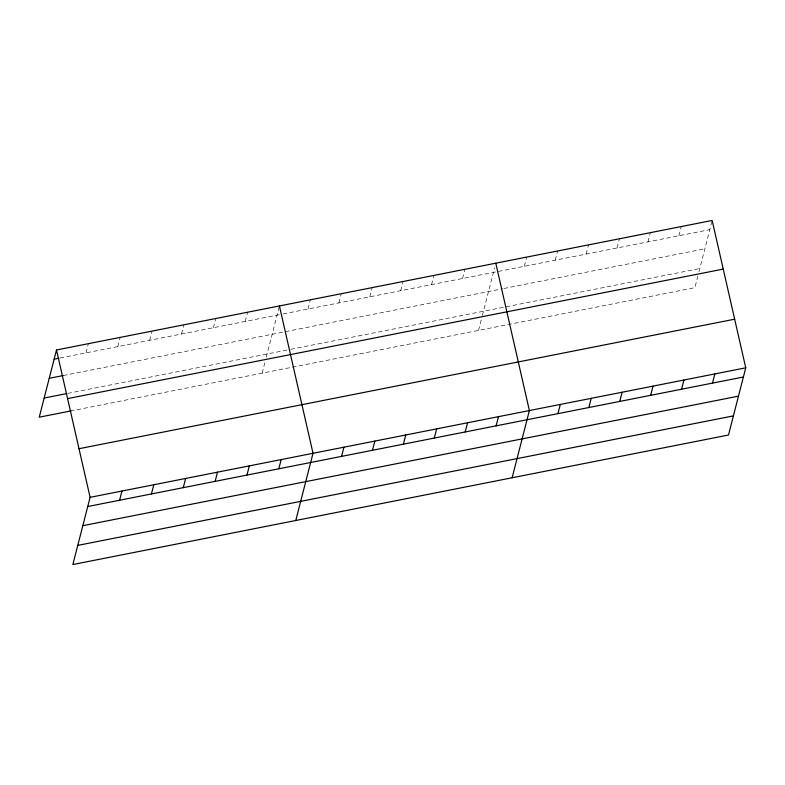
<?xml version="1.0" encoding="UTF-8"?>
<svg xmlns="http://www.w3.org/2000/svg" width="785" height="785" viewBox="0 0 785 785"><rect width="100%" height="100%" fill="white"/><g stroke="black" fill="none" stroke-linecap="round" stroke-linejoin="round"><path stroke-width="0.59" stroke-dasharray="3.92 2.94" d="M85.987 352.877L88.352 343.693M117.838 346.587L120.193 337.403M149.68 340.298L152.045 331.113M181.531 334.008L183.886 324.823M213.373 327.718L215.738 318.524M245.224 321.428L247.579 312.234M262.17 373.15L265.173 361.443M266.262 357.195L279.126 307.092M307.975 309.025L310.33 299.841M338.885 302.922L341.239 293.737M369.794 296.818L372.149 287.624M400.703 290.705L403.058 281.521M431.613 284.602L433.968 275.417M462.522 278.498L464.877 269.304M478.536 330.406L481.813 317.64M482.363 315.511L494.609 267.793M524.341 266.282L526.696 257.097M555.25 260.178L557.605 250.994M586.159 254.075L588.514 244.881M617.069 247.962L619.424 238.777M647.978 241.858L650.333 232.674M678.888 235.755L681.243 226.561M697.904 275.957L694.902 287.663L71.092 410.889M698.993 271.708L711.858 221.606M60.043 358.009L281.825 314.196M283.012 313.961L709.797 229.642M63.379 375.515L502.783 288.713M503.97 288.478L704.881 248.796M67.755 393.383L289.675 349.541M290.862 349.305L699.818 268.519"/><path stroke-width="1.18" d="M56.5 349.982L90.098 497.337L72.848 564.543L728.5 435.018L745.75 367.812L712.152 220.457L56.5 349.982L39.25 417.188L71.092 410.889M119.585 500.231L121.95 491.047M151.436 493.942L153.791 484.757M183.278 487.652L185.643 478.467M215.129 481.362L217.484 472.177M246.971 475.072L249.326 465.888M278.812 468.782L281.177 459.598M295.768 520.504L313.019 453.298L279.421 305.944M341.573 456.379L343.928 447.195M372.483 450.276L374.837 441.091M403.392 444.173L405.747 434.988M434.301 438.069L436.656 428.875M465.211 431.956L467.566 422.772M496.12 425.853L498.475 416.668M512.134 477.761L529.384 410.555L495.786 263.201M557.939 413.636L560.294 404.452M588.848 407.533L591.203 398.348M619.758 401.429L622.112 392.245M650.667 395.326L653.022 386.132M681.576 389.213L683.931 380.028M712.486 383.109L714.841 373.925M54.145 359.167L58.865 358.235M49.229 378.311L63.379 375.515M44.166 398.044L66.578 393.609M67.588 398.613L723.24 269.088M79.01 448.716L734.662 319.191M90.098 497.337L745.75 367.812M87.743 506.531L743.395 377.006M82.827 525.675L738.479 396.15M77.764 545.398L733.416 415.873"/></g></svg>
